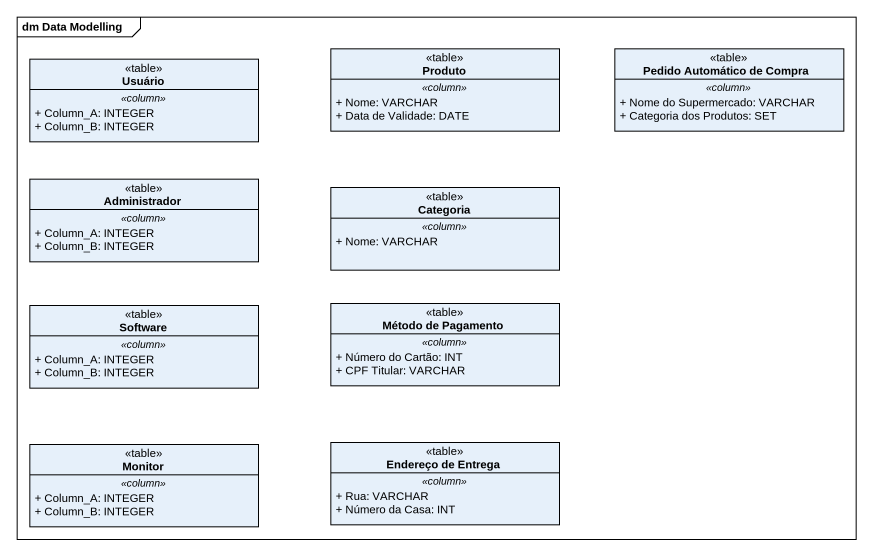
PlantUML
@startuml
mainframe dm Data Modelling
hide circle
hide empty members
skinparam classAttributeIconSize 0
class Usuário <<table>> {
  .. <<column>> ..
  + Column_A: INTEGER
  + Column_B: INTEGER
}
class Produto <<table>> {
  .. <<column>> ..
  + Nome: VARCHAR
  + Data de Validade: DATE
}
class "Pedido Automático de Compra" as Pedido_Automático_de_Compra <<table>> {
  .. <<column>> ..
  + Nome do Supermercado: VARCHAR
  + Categoria dos Produtos: SET
}
class Administrador <<table>> {
  .. <<column>> ..
  + Column_A: INTEGER
  + Column_B: INTEGER
}
class Categoria <<table>> {
  .. <<column>> ..
  + Nome: VARCHAR
}
class Software <<table>> {
  .. <<column>> ..
  + Column_A: INTEGER
  + Column_B: INTEGER
}
class "Método de Pagamento" as Método_de_Pagamento <<table>> {
  .. <<column>> ..
  + Número do Cartão: INT
  + CPF Titular: VARCHAR
}
class Monitor <<table>> {
  .. <<column>> ..
  + Column_A: INTEGER
  + Column_B: INTEGER
}
class "Endereço de Entrega" as Endereço_de_Entrega <<table>> {
  .. <<column>> ..
  + Rua: VARCHAR
  + Número da Casa: INT
}
@enduml
